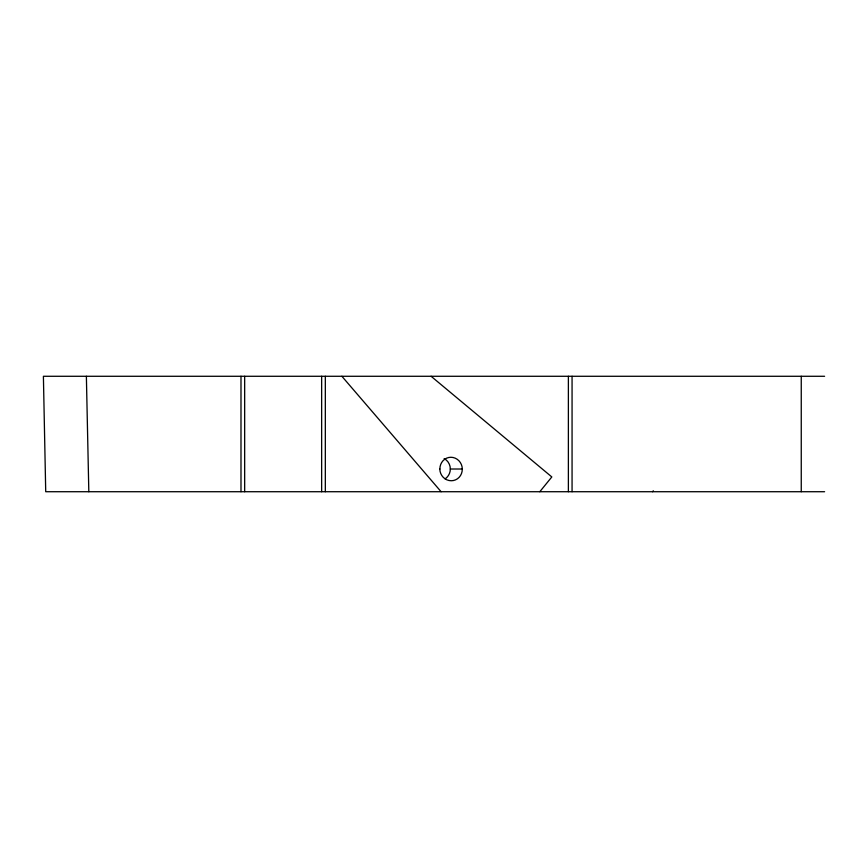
<?xml version="1.0" encoding="UTF-8"?>
<svg xmlns="http://www.w3.org/2000/svg" width="868" height="868" viewBox="0 0 868 868"><rect width="100%" height="100%" fill="white"/><g stroke="black" fill="none" stroke-linecap="round" stroke-linejoin="round"><path stroke-width="1.3" d="M539.798 491.722L551.82 476.944L431.092 376.278M652.552 491.722L653.333 490.8M824.6 376.278L43.4 376.278L45.722 491.722L824.6 491.722M444.156 458.586A11.729 11.414 90 0 1 450.329 469.013L462.275 469.013A11.74 11.175 78.2 0 1 451.23 480.742A11.74 11.175 78.2 0 1 439.805 469.013M341.884 376.278L441.107 491.722M86.377 376.278L88.818 491.722M801.251 376.278L801.251 491.722M572.066 376.278L572.066 491.722M568.377 376.278L568.377 491.722M325.326 376.278L325.326 491.722M321.648 376.278L321.648 491.722M244.667 376.278L244.667 491.722M240.989 376.278L240.989 491.722M450.329 469.013A11.729 11.414 -90 0 1 445.165 478.832M439.913 469.013A11.74 11.175 78.2 0 1 450.893 457.273A11.74 11.175 78.2 0 1 462.308 469.013"/></g></svg>
